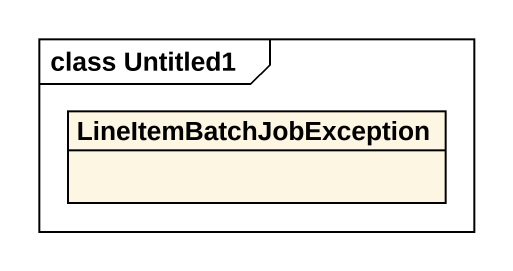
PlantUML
@startuml
mainframe class Untitled1
hide circle
hide empty members
class LineItemBatchJobException
@enduml
